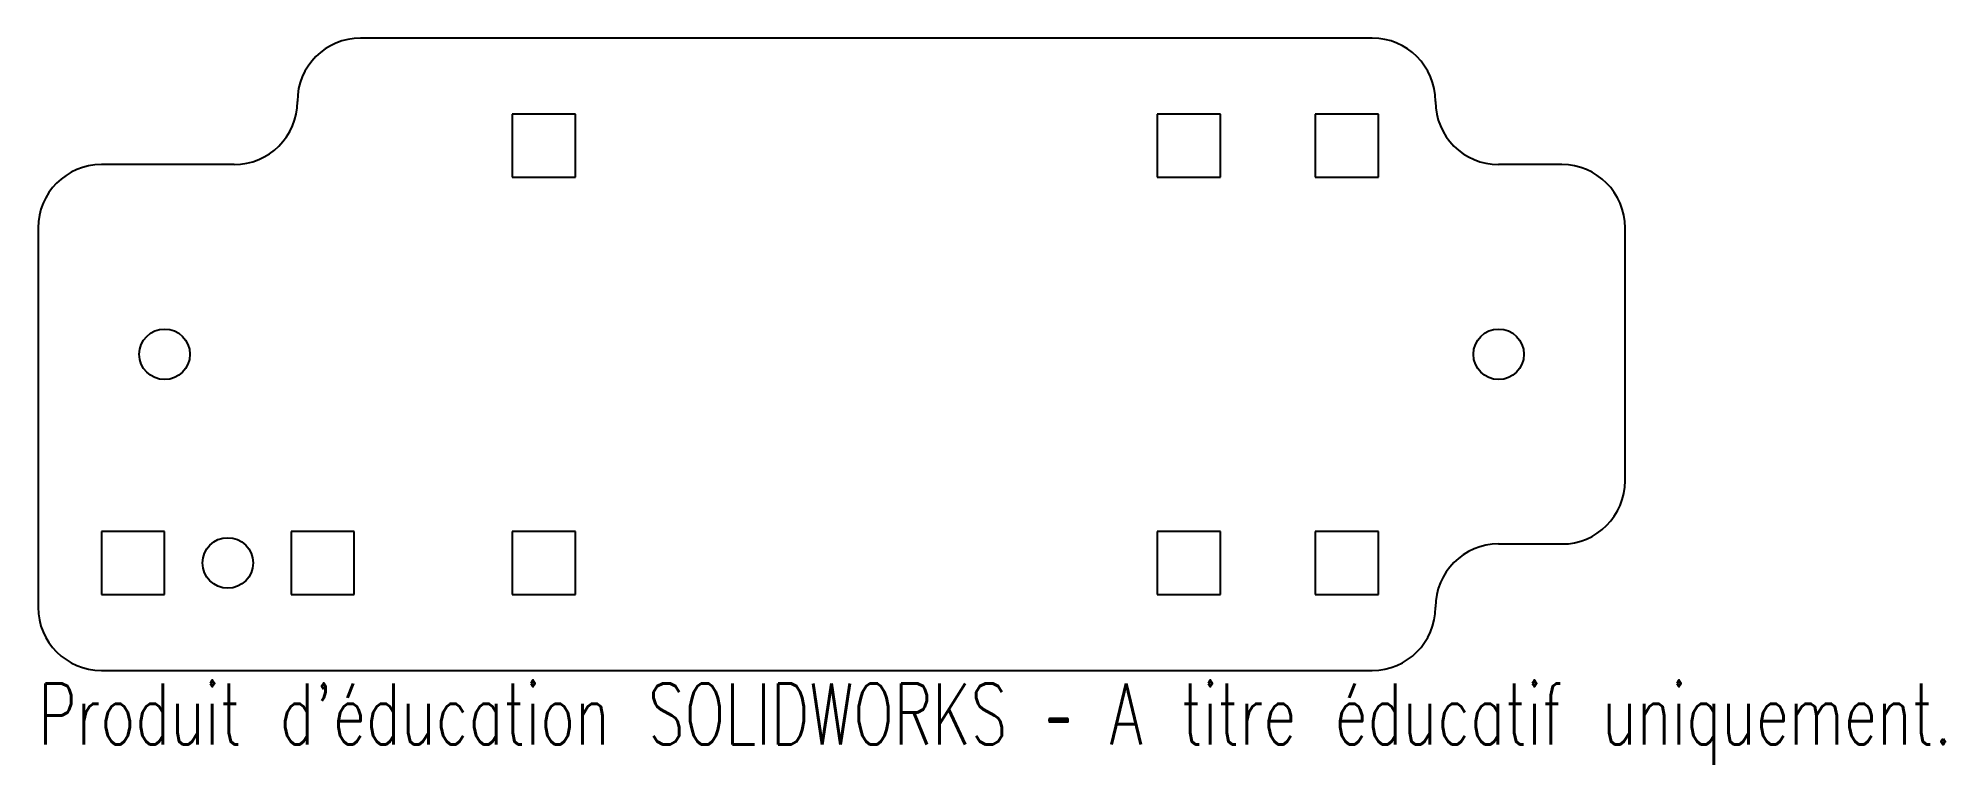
# Model space of a CAD drawing. Header units: millimetres. Extents: x -6 to 145, y -17 to 40.
import ezdxf

# ---------------------------------------------------------------- set-up
doc = ezdxf.new("R2010")
doc.units = ezdxf.units.MM
doc.styles.add('SLDTEXTSTYLE0', font='TXT', dxfattribs={"width": 0.7, "bigfont": 'bigfont'})

msp = doc.modelspace()

# ---------------------------------------------------------------- linework, layer by layer
at = {"color": 7, "linetype": 'Continuous', "lineweight": 25}
for p, q in [((100, 40), (20, 40)), ((37, 34), (32, 34)), ((32, 34), (32, 29)), ((37, 29), (37, 34)), ((83, 34), (83, 29)), ((88, 34), (83, 34)), ((88, 29), (88, 34)), ((100.5, 34), (95.5, 34)), ((95.5, 34), (95.5, 29)), ((100.5, 29), (100.5, 34)), ((10, 30), (-0.5, 30)), ((32, 29), (37, 29)), ((83, 29), (88, 29)), ((95.5, 29), (100.5, 29)), ((115, 30), (110, 30)), ((-5.5, 25), (-5.5, -5)), ((120, 5), (120, 25)), ((4.5, 1), (-0.5, 1)), ((-0.5, 1), (-0.5, -4)), ((4.5, -4), (4.5, 1)), ((19.5, 1), (14.5, 1)), ((14.5, 1), (14.5, -4)), ((19.5, -4), (19.5, 1)), ((37, 1), (32, 1)), ((32, 1), (32, -4)), ((37, -4), (37, 1)), ((83, 1), (83, -4)), ((88, 1), (83, 1)), ((88, -4), (88, 1)), ((100.5, 1), (95.5, 1)), ((95.5, 1), (95.5, -4)), ((100.5, -4), (100.5, 1)), ((110, 0), (115, 0)), ((-0.5, -4), (4.5, -4)), ((14.5, -4), (19.5, -4)), ((32, -4), (37, -4)), ((83, -4), (88, -4)), ((95.5, -4), (100.5, -4)), ((-0.5, -10), (100, -10))]:
    msp.add_line(p, q, dxfattribs=at)
for centre in [(4.5, 15), (110, 15), (9.5, -1.5)]:
    msp.add_circle(centre, 2, dxfattribs=at)
for centre, start, end in [((20, 35), 90, 180), ((100, 35), 0, 90), ((10, 35), 270, 0), ((110, 35), 180, 270), ((-0.5, 25), 90, 180), ((115, 25), 0, 90), ((115, 5), 270, 0), ((110, -5), 90, 180), ((-0.5, -5), 180, 270), ((100, -5), 270, 0)]:
    msp.add_arc(centre, 5, start, end, dxfattribs=at)

# ---------------------------------------------------------------- texts
at = {"color": 7, "linetype": 'Continuous', "insert": (-5.5, -11.02), "char_height": 4.8336, "attachment_point": 1, "style": 'SLDTEXTSTYLE0'}
msp.add_mtext("Produit d'éducation SOLIDWORKS – A titre éducatif uniquement.", dxfattribs=at)

doc.saveas('drawing.dxf')
